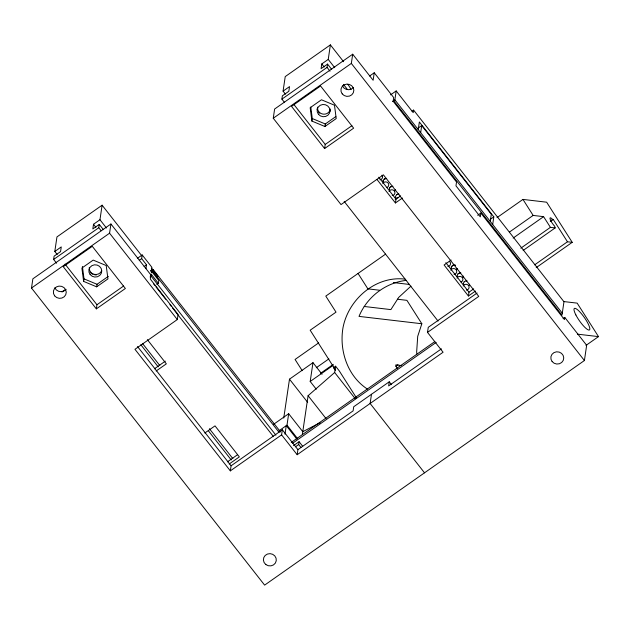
<?xml version="1.0" encoding="UTF-8"?>
<svg xmlns="http://www.w3.org/2000/svg" width="630" height="630" viewBox="0 0 630 630"><rect width="100%" height="100%" fill="white"/><g stroke="black" fill="none" stroke-linecap="round" stroke-linejoin="round"><path stroke-width="0.94" d="M383.158 180.771C383.253 184.984 383.339 178.447 383.142 180.897M389.34 188.646L389.553 187.913L389.537 190.15M463.68 284.799C462.302 283.476 465.412 280.618 464.129 281.775M563.149 318.512L564.756 317.386L564.441 319.583L480.855 213.042L477.682 215.271M297.573 438.63L286.996 425.148L288.674 413.721L273.593 424.313M302.361 434.558L308.094 395.703L334.656 372.495L335.585 366.195L333.396 367.739L335.483 370.393M564.756 317.386L586.656 345.295L584.412 360.525L264.624 585.12L31.5 288.036L32.862 278.83L110.927 223.996L150.94 274.995M56.574 263.198L53.629 259.434L54.117 256.134L60.567 251.606L61.26 246.921L54.81 251.449L57.165 254.457M54.81 251.449L56.952 236.919L102.115 205.199L141.86 255.867M83.632 281.397L81.9 268.034L93.193 260.103L106.21 265.537L107.943 278.901L96.65 286.831L83.632 281.397L84.011 278.862L82.404 266.451M102.115 205.199L99.965 219.728L93.516 224.264L92.823 228.95L99.272 224.422L103.407 229.682M101.146 230.73L98.784 227.721L99.272 224.422M96.65 286.831L97.028 284.295L108.321 276.365M96.343 308.873L125.378 288.485L92.279 246.306L63.252 266.695L96.343 308.873L96.949 304.747L123.63 286.012M31.5 288.036L109.565 233.202L110.927 223.996M139.246 260.332L141.655 258.639L142.199 254.953L151.932 267.356L151.389 271.042L158.807 280.492L158.382 283.342L156.846 284.421M145.963 268.648L146.522 264.836L141.655 258.639M150.216 277.263L150.499 275.365L275.901 435.173M279.082 432.361L152.885 271.538L153.177 269.569L150.476 270.719M281.594 434.873L297.163 454.726L297.919 449.639L282.342 429.794L281.594 434.873L230.344 470.87L134.954 349.303L177.321 319.552L178.07 314.472L150.334 279.121L151.082 274.042L158.382 283.342M297.163 454.726L443.087 352.241L427.51 332.396L478.761 296.399L383.379 174.833L341.019 204.593L273.262 118.235L274.617 109.037L352.698 54.212L373.133 80.262L374.244 72.765L393.718 97.595L393.175 101.272L456.529 182.031L455.97 185.842L480.296 216.846L480.855 213.042M284.264 102.123L281.901 99.123L282.39 95.815L288.839 91.287L289.532 86.601L283.083 91.129L285.445 94.138M283.083 91.129L285.225 76.6L330.388 44.88L343.586 61.709M230.344 470.87L231.092 465.791L282.342 429.794M311.905 121.078L310.173 107.714L321.465 99.784L334.483 105.218L336.215 118.582L324.923 126.512L311.905 121.078L312.283 118.542L310.795 107.084M330.388 44.88L328.238 59.417L321.788 63.945L321.095 68.631L327.553 64.103L331.679 69.363M330.01 71.159L327.065 67.402L327.553 64.103M324.923 126.512L325.3 123.976L335.837 116.574M283.744 418.06L289.485 379.166L312.976 362.667L322.056 374.252M324.615 148.554L353.65 128.166L320.56 85.987L291.525 106.376L324.615 148.554L325.23 144.428L351.902 125.693M285.004 434.172L286.264 425.604L296.848 439.086M273.262 118.235L351.335 63.417L352.698 54.212M316.26 389.198L310.196 381.473L312.976 362.667M390.592 94.862L396.183 90.933L394.585 101.792L561.991 315.142L563.968 301.746L413.595 110.1L412.036 111.203M386.639 178.329L384.339 178.983L386.615 178.455M392.813 186.204L390.513 186.858L392.797 186.33M394.813 190.929L395.419 189.669M395.719 198.025C394.096 196.962 397.845 193.694 396.719 194.607M402.452 198.025L395.419 202.962L395.979 199.159L378.772 177.219M398.191 194.064L398.995 194.079L397.396 194.371M371.487 394.278L370.125 403.483L424.518 472.823M413.595 110.1L413.217 112.644L396.183 90.933M418.233 129.591L419.359 121.976L493.818 216.87L492.691 224.485M420.667 132.694L421.714 125.583L417.792 128.339M297.919 449.639L353.107 410.878L353.721 406.752L389.253 381.796L388.639 385.922L441.433 348.847M427.51 332.396L428.266 327.316L477.115 293.005M455.395 265.183L453.041 265.128L451.34 266.805L453.017 265.261L455.372 265.309M451.34 268.916L451.356 266.679M457.522 276.791C456.183 276.176 459.049 272.64 457.947 273.9M459.215 273.01L460.798 272.845L458.498 273.499M462.798 277.57L463.42 276.184M463.208 276.924L463.404 276.318M463.475 284.051L463.696 284.673M466.176 280.704L466.98 280.72L464.68 281.382M451.119 260.048L444.087 264.994L468.413 295.998L468.98 292.194L473.673 288.894M490.258 221.382L491.305 214.271L421.714 125.583M295.478 446.78L298.667 444.544L299.092 441.709L302.699 446.308M457.223 268.435L456.6 269.821L457.026 269.041M469.586 284.193L468.964 285.579M397.428 299.226L406.909 300.345L421.84 323.757L417.706 336.365L416.643 352.162L416.981 353.989M383.355 180.164L384.355 178.857M389.537 188.039L390.537 186.732M406.334 280.382C385.505 282.618 366.904 297.116 359.013 316.386L421.84 323.757M410.981 286.122L398.703 297.399L390.876 309.606L364.171 306.471M513.174 238.053L543.588 216.657L550.423 227.351L555.164 227.926L554.644 226.202A6.064 1.355 54.9 0 1 550.116 219.098A6.064 1.355 54.9 0 1 552.62 219.398L553.258 219.476L567.472 241.778L572.221 242.33L546.651 202.198L522.955 199.411L496.999 217.641M550.218 221.091L552.62 219.398M550.856 221.161L553.258 219.476M520.813 248.181L550.423 227.351M523.152 250.449L555.164 227.926M53.629 259.434L98.784 227.721M281.901 99.123L327.065 67.402M62.087 291.997L65.929 289.296M369.637 76.002L374.244 72.765M137.371 258.347L142.199 254.953M144.112 266.537L146.522 264.836M150.767 271.262L153.177 269.569L280.602 431.967M392.459 101.517L394.876 99.823L562.283 313.173M151.279 272.664L152.885 271.538M154.397 368.826L165.344 361.132M395.979 199.159L400.672 195.859M156.177 370.983L166.344 363.841L147.357 339.641M385.584 254.118L325.797 296.108L336.01 312.141L310.173 330.207L335.475 369.92M490.675 219.075L493.818 216.87M318.662 342.885L295.068 359.462L302.211 370.661M204.845 433.007L215.011 425.872L239.345 456.884L229.178 464.019M509.544 231.998L533.145 215.421L543.588 216.657M316.284 367.723L328.876 358.887M320.512 373.33L333.325 364.345M310.196 381.473L333.034 365.439M227.398 461.861L237.557 454.718M468.413 295.998L475.453 291.06M279.058 430.723L286.996 425.148M534.649 264.828L567.472 241.778M395.593 366.384L397.995 364.699M536.193 267.632L572.221 242.33M291.288 442.41L434.865 341.57M292.603 443.252L436.18 342.413M293.517 445.623L299.092 441.709M585.971 345.413L598.5 336.617L577.167 303.132L563.622 301.55M320.064 422.706L302.778 431.7L288.674 413.721M405.122 279.137C375.708 275.507 348.421 299.321 343.019 327.592C339.027 350.406 347.516 376.212 367.432 389.08M393.348 282.555L409.563 284.461M379.717 290.249L367.865 288.855L358.053 273.452M577.419 334.144L598.5 336.617M401.499 365.55L395.805 364.888A60.669 57.976 -83.3 0 0 397.12 368.574M312.283 118.542L325.3 123.976M84.011 278.862L97.028 284.295M351.335 63.417L584.412 360.525M328.238 59.417L334.727 67.686M343.476 84.396L347.012 88.909M321.788 63.945L324.151 66.953M445.835 262.694L468.98 292.194M377.016 179.518L395.419 202.962M293.942 104.556L325.23 144.428M344.177 201.427L438.078 321.095M389.253 381.796L391.498 384.662M335.585 366.195L339.239 370.849L356.399 397.782M334.656 372.495L355.249 398.727M308.094 395.703L326.033 418.564M289.485 379.166L307.653 402.326M298.667 444.544L300.912 447.402M151.499 268.144L158.122 276.586M153.57 283.807L154.783 285.351M155.996 286.894L165.69 299.242M169.927 304.652L171.139 306.196M172.352 307.739L273.514 436.669M99.965 219.728L106.454 228.005M109.565 233.202L177.321 319.552M93.516 224.264L95.878 227.273M142.427 343.374L159.815 365.526M209.396 428.715L232.903 458.679M140.805 344.697L158.193 366.857M208.357 430.786L231.234 459.939M137.529 346.547L231.092 465.791M65.063 264.104L96.949 304.747M522.955 199.411L533.145 215.421M96.516 274.877A6.875 6.52 8.4 0 1 94.721 274.837M92.996 274.357A6.875 6.52 8.4 0 1 90.192 272.239M347.705 84.223A28.311 26.854 8.4 0 1 350.989 89.57M330.27 110.707A6.875 6.52 8.4 0 1 329.364 112.164M319.725 113.156A6.875 6.52 8.4 0 1 318.465 111.919M317.583 110.423A6.875 6.52 8.4 0 1 317.134 108.769M65.874 289.406A6.473 6.135 8.4 0 1 54.786 287.768M101.627 270.876A6.473 6.135 8.4 0 1 89.271 267.443M353.454 87.436A6.473 6.135 8.4 0 1 342.366 85.798M330.348 109.014A6.473 6.135 8.4 0 1 323.048 114.14A6.473 6.135 8.4 0 1 317.544 107.124M450.828 270.27A3.079 2.922 8.4 0 1 456.12 269.727A3.079 2.922 8.4 0 1 454.041 274.365M449.379 261.3A3.079 2.922 8.4 0 1 447.859 266.49M381.953 175.211A3.079 2.922 8.4 0 1 379.874 179.841M463.192 286.02A3.079 2.922 8.4 0 1 468.484 285.484A3.079 2.922 8.4 0 1 466.397 290.115M457.01 278.145A3.079 2.922 8.4 0 1 462.034 277.31A3.079 2.922 8.4 0 1 460.995 282.059M395.207 199.379A3.079 2.922 8.4 0 1 398.467 197.67M389.025 191.504A3.079 2.922 8.4 0 1 394.317 190.961A3.079 2.922 8.4 0 1 392.238 195.599M382.843 183.629A3.079 2.922 8.4 0 1 387.875 182.787A3.079 2.922 8.4 0 1 386.836 187.543M265.876 564.574A6.473 6.135 8.4 0 0 276.255 560.731A6.473 6.135 8.4 0 0 267.427 554.053A6.473 6.135 8.4 0 0 265.876 564.574M54.637 295.84A6.473 6.135 8.4 0 0 65.748 294.706A6.473 6.135 8.4 0 0 58.999 286.107A6.473 6.135 8.4 0 0 54.637 295.84M90.137 274.554A6.473 6.135 8.4 0 0 101.249 273.412A6.473 6.135 8.4 0 0 94.508 264.82A6.473 6.135 8.4 0 0 90.137 274.554M552.124 361.549A6.473 6.135 8.4 0 0 563.236 360.407A6.473 6.135 8.4 0 0 556.495 351.816A6.473 6.135 8.4 0 0 552.124 361.549M342.208 93.87A6.473 6.135 8.4 0 0 353.328 92.736A6.473 6.135 8.4 0 0 346.579 84.136A6.473 6.135 8.4 0 0 342.208 93.87M318.41 114.235A6.473 6.135 8.4 0 0 329.522 113.093A6.473 6.135 8.4 0 0 322.78 104.501A6.473 6.135 8.4 0 0 318.41 114.235M575.883 314.968A13.143 2.953 54.9 0 0 589.389 329.986A13.143 2.953 54.9 0 0 580.451 312.582A13.143 2.953 54.9 0 0 575.883 314.968"/></g></svg>
